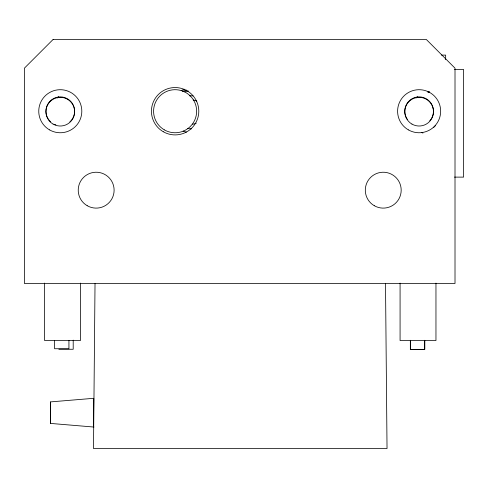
<?xml version="1.0" encoding="UTF-8"?>
<svg xmlns="http://www.w3.org/2000/svg" width="488" height="488" viewBox="0 0 488 488"><rect width="100%" height="100%" fill="white"/><g stroke="black" fill="none" stroke-linecap="round" stroke-linejoin="round"><path stroke-width="0.73" d="M50.618 401.892L50.593 423.419L50.618 401.892L93.763 398.306L93.501 427.012L93.934 427.012M95.026 283.644L93.501 448.539L387.033 448.539L385.508 283.644M441.451 55.107L445.66 55.107L445.66 59.646M454.48 69.467L463.6 69.467L463.6 177.12L454.462 177.12M58.786 97.393L61.787 97.393M417.63 97.393L420.632 97.393M58.847 349.262L73.2 349.262L73.2 340.136M50.52 423.419L93.501 427.012M435.961 283.119L435.961 340.532L400.075 340.532L400.075 283.119M424.755 340.288L424.755 349.414L410.402 349.414L410.402 340.288M424.694 340.374L424.694 349.5L410.341 349.5L410.341 340.374M80.471 283.095L80.471 340.514L44.585 340.514L44.585 283.095M68.93 340.368L68.93 348.731L54.577 348.731L54.577 340.368M184.696 91.829A21.533 21.533 0 0 1 188.356 90.981M191.692 128.808A16.507 16.507 0 0 1 187.575 128.374M189.625 95.886A16.507 16.507 0 0 1 193.071 95.886M186.459 132.096A22.247 22.235 0 0 1 183.122 131.071M181.213 90.585A22.247 22.235 0 0 1 184.44 89.249M182.475 91.384A22.247 22.235 0 0 1 186.459 90.091M196.231 123.202A12.2 12.2 0 0 1 192.546 124.19M193.175 100.003A12.2 12.2 0 0 1 196.81 101.187M57.236 98.021A21.533 21.533 0 0 1 58.737 96.654M416.081 98.021A21.533 21.533 0 0 1 417.582 96.654M427.933 91.976A21.533 21.533 0 0 1 429.275 91.805M422.919 133.059A21.533 21.533 0 0 1 421.565 132.4M427.939 92.183A21.533 21.533 0 0 1 429.428 91.976M435.387 125.709A21.533 21.533 0 0 1 433.789 127.301M407.517 119.664A14.353 14.353 0 0 1 409.902 100.235A14.353 14.353 0 0 1 429.452 101.26A14.353 14.353 0 0 1 429.794 120.835M50.679 121.896A14.353 14.353 0 0 1 49.959 101.26A14.353 14.353 0 0 1 70.608 101.26A14.353 14.353 0 0 1 69.888 121.896M55.852 124.879A14.353 14.353 0 0 1 54.449 124.342M53.107 39.461L24.4 68.168L24.4 283.473L455.011 283.473L455.011 68.168L426.305 39.461L53.107 39.461M164.346 129.875A21.533 21.533 0 0 0 196.646 111.227A21.533 21.533 0 0 0 164.346 92.58A21.533 21.533 0 0 0 164.346 129.875M411.957 124.098A14.353 14.353 0 0 0 433.484 111.667A14.353 14.353 0 0 0 411.957 99.235A14.353 14.353 0 0 0 411.957 124.098M53.113 124.098A14.353 14.353 0 0 0 74.64 111.667A14.353 14.353 0 0 0 53.113 99.235A14.353 14.353 0 0 0 53.113 124.098M49.52 129.875A21.533 21.533 0 0 0 81.813 111.227A21.533 21.533 0 0 0 49.52 92.58A21.533 21.533 0 0 0 49.52 129.875M408.365 129.875A21.533 21.533 0 0 0 440.658 111.227A21.533 21.533 0 0 0 408.365 92.58A21.533 21.533 0 0 0 408.365 129.875M163.273 131.736A23.686 23.686 0 0 0 198.799 111.227A23.686 23.686 0 0 0 163.273 90.719A23.686 23.686 0 0 0 163.273 131.736M87.199 205.71A17.94 17.94 0 0 0 114.113 190.174A17.94 17.94 0 0 0 87.199 174.637A17.94 17.94 0 0 0 87.199 205.71M374.272 205.71A17.94 17.94 0 0 0 401.185 190.174A17.94 17.94 0 0 0 374.272 174.637A17.94 17.94 0 0 0 374.272 205.71"/></g></svg>
